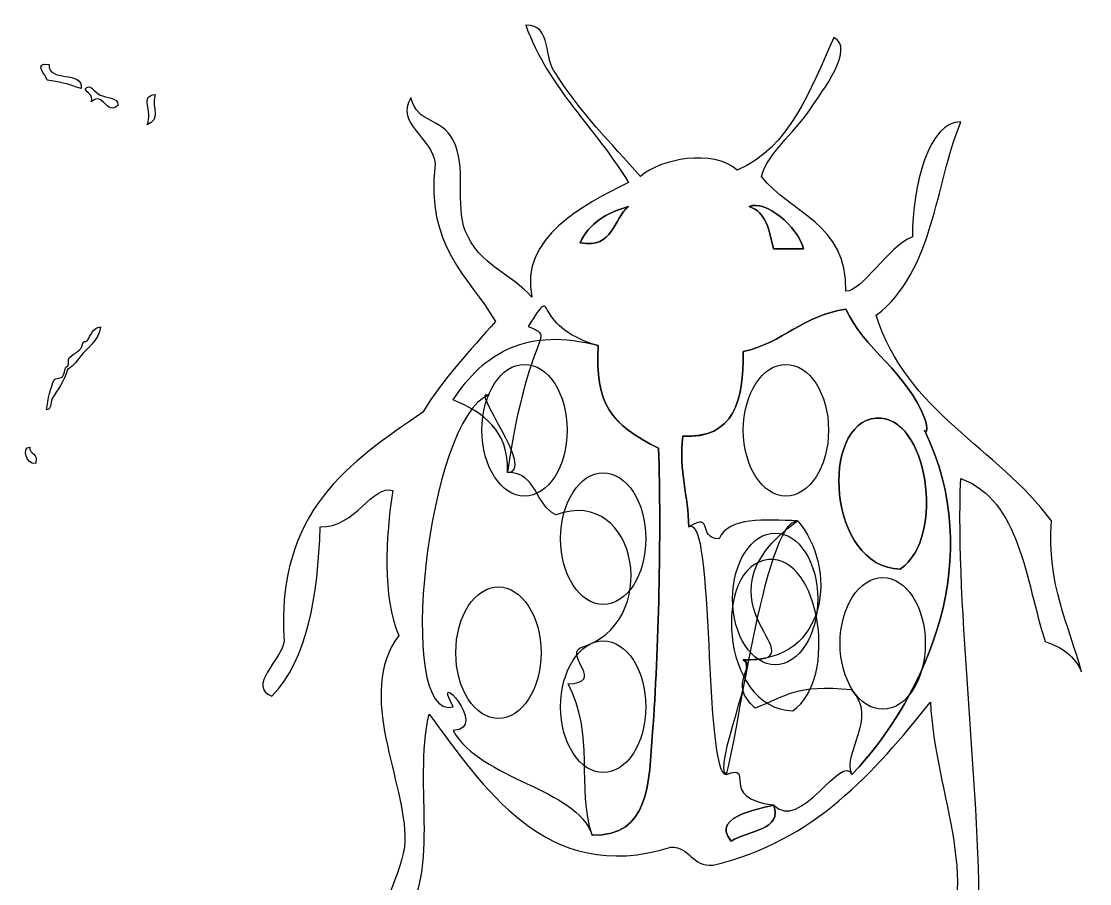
# Model space of a CAD drawing. Header units: centimetres. Extents: x -64 to 65, y -66 to 66.
# Drawn here: x 5.874 to 10.193, y -58.642 to -55.157 of the extents above; entities that cross this region are included whole.
import ezdxf

# ---------------------------------------------------------------- set-up
doc = ezdxf.new("R2010")
doc.units = ezdxf.units.CM
doc.header["$MEASUREMENT"] = 0
doc.layers.add('Layer 1', color=7, linetype='Continuous')

msp = doc.modelspace()

# ---------------------------------------------------------------- linework, layer by layer
at = {"layer": 'Layer 1'}
for centre in [(7.90808, -56.80917), (8.96472, -56.80917), (8.22613, -57.24768), (8.92127, -57.49108), (7.80224, -57.70864), (9.35596, -57.67131), (8.22613, -57.92719)]:
    msp.add_ellipse(centre, major_axis=(0, 0.26617), ratio=0.6472179, dxfattribs=at)
for points, knots in [([(12.52093, -50.84686), (12.78377, -50.41525), (13.37508, -50.81746), (13.7836, -50.51949), (13.7836, -50.51949), (13.94994, -50.58704), (14.11594, -50.85146), (13.97066, -51.0807), (13.97066, -51.0807), (14.36597, -51.27768), (14.75057, -51.48549), (14.95271, -51.87569), (14.95271, -51.87569), (14.95737, -52.06741), (14.96192, -52.25902), (14.90593, -52.39009), (14.90593, -52.39009), (15.78416, -53.12796), (15.6973, -54.9216), (14.39155, -55.10247), (14.39155, -55.10247), (14.20407, -55.12845), (13.99396, -55.00217), (13.78356, -55.00894), (13.78356, -55.00894), (13.32006, -55.02386), (12.67638, -55.49781), (12.38061, -55.00894), (12.38061, -55.00894), (12.33963, -54.74973), (12.63289, -54.82476), (12.70798, -54.68162), (12.70798, -54.68162), (12.69449, -54.508), (12.65512, -54.36031), (12.52092, -54.30747), (12.52092, -54.30747), (11.96146, -54.59862), (11.79496, -55.50233), (10.93093, -55.3363), (10.93093, -55.3363), (10.9767, -55.11905), (10.87031, -55.05399), (10.8374, -54.91543), (10.8374, -54.91543), (10.98401, -54.82822), (11.18612, -54.7965), (11.30502, -54.68162), (11.30502, -54.68162), (11.2847, -54.26308), (11.53457, -54.01654), (11.49208, -53.69954), (11.49208, -53.69954), (11.44443, -53.34383), (11.02184, -53.16648), (11.02446, -52.76421), (11.02446, -52.76421), (10.44574, -52.57744), (10.40324, -52.2995), (10.13588, -51.78216), (10.13588, -51.78216), (10.04489, -51.60605), (9.87905, -51.48321), (9.85532, -51.36126), (9.85532, -51.36126), (9.63318, -50.22046), (11.2053, -50.82381), (12.24035, -50.51951), (12.24035, -50.51951), (12.3394, -50.62307), (12.52926, -50.63591), (12.52093, -50.84686)], [0, 0, 0, 0, 0.0526316, 0.0526316, 0.0526316, 0.0526316, 0.1052632, 0.1052632, 0.1052632, 0.1052632, 0.1578947, 0.1578947, 0.1578947, 0.1578947, 0.2105263, 0.2105263, 0.2105263, 0.2105263, 0.2631579, 0.2631579, 0.2631579, 0.2631579, 0.3157895, 0.3157895, 0.3157895, 0.3157895, 0.3684211, 0.3684211, 0.3684211, 0.3684211, 0.4210526, 0.4210526, 0.4210526, 0.4210526, 0.4736842, 0.4736842, 0.4736842, 0.4736842, 0.5263158, 0.5263158, 0.5263158, 0.5263158, 0.5789474, 0.5789474, 0.5789474, 0.5789474, 0.6315789, 0.6315789, 0.6315789, 0.6315789, 0.6842105, 0.6842105, 0.6842105, 0.6842105, 0.7368421, 0.7368421, 0.7368421, 0.7368421, 0.7894737, 0.7894737, 0.7894737, 0.7894737, 0.8421053, 0.8421053, 0.8421053, 0.8421053, 0.8947368, 0.8947368, 0.8947368, 0.8947368, 1, 1, 1, 1]), ([(7.91266, -55.17235), (8.02196, -55.16894), (7.98288, -55.31385), (8.03482, -55.36774), (8.03482, -55.36774), (8.13216, -55.52284), (8.2576, -55.64987), (8.37682, -55.78303), (8.37682, -55.78303), (8.45702, -55.71233), (8.67045, -55.67098), (8.76764, -55.75858), (8.76764, -55.75858), (8.98224, -55.66378), (9.06281, -55.43497), (9.15851, -55.22116), (9.15851, -55.22116), (9.24503, -55.26349), (9.11329, -55.4374), (9.06075, -55.51434), (9.06075, -55.51434), (8.99357, -55.61277), (8.89208, -55.68828), (8.86536, -55.783), (8.86536, -55.783), (8.98278, -55.93429), (9.21366, -55.97212), (9.20736, -56.24711), (9.20736, -56.24711), (9.27372, -56.24767), (9.37315, -56.0714), (9.47607, -56.02727), (9.47607, -56.02727), (9.47525, -55.82261), (9.54312, -55.55732), (9.67146, -55.56314), (9.67146, -55.56314), (9.56494, -55.82725), (9.56407, -56.16295), (9.32946, -56.34485), (9.32946, -56.34485), (9.45164, -56.73564), (9.81944, -56.88087), (10.03788, -57.17538), (10.03788, -57.17538), (10.02015, -57.43737), (10.10837, -57.5935), (10.15999, -57.78612), (10.15999, -57.78612), (10.13343, -57.7231), (10.0804, -57.68656), (10.01341, -57.66394), (10.01341, -57.66394), (9.93097, -57.41259), (9.91514, -57.09453), (9.67144, -57.00439), (9.67144, -57.00439), (9.64882, -57.54282), (9.75711, -58.27759), (9.74476, -58.86092), (9.74476, -58.86092), (9.70057, -58.9063), (9.62138, -58.91669), (9.54934, -58.93421), (9.54934, -58.93421), (9.78659, -58.69937), (9.56283, -58.27254), (9.54934, -57.90826), (9.54934, -57.90826), (9.32029, -58.19224), (9.08394, -58.46889), (8.66992, -58.56781), (8.66992, -58.56781), (8.58237, -58.57395), (8.58044, -58.49449), (8.49895, -58.49455), (8.49895, -58.49455), (7.99214, -58.65513), (7.73573, -58.24163), (7.52182, -57.95713), (7.52182, -57.95713), (7.45491, -58.2555), (7.57881, -58.61139), (7.39966, -58.81208), (7.39966, -58.81208), (7.41815, -58.89947), (7.4562, -58.96726), (7.54627, -58.98308), (7.54627, -58.98308), (7.45785, -59.05589), (7.35053, -58.95789), (7.32643, -58.88532), (7.32643, -58.88532), (7.29275, -58.78396), (7.42054, -58.59804), (7.42409, -58.47011), (7.42409, -58.47011), (7.43076, -58.23254), (7.22134, -57.87633), (7.39964, -57.63956), (7.39964, -57.63956), (7.33289, -57.48279), (7.34593, -57.24221), (7.37525, -57.0533), (7.37525, -57.0533), (7.29582, -57.02351), (7.22076, -57.20763), (7.08209, -57.19985), (7.08209, -57.19985), (7.07177, -57.48266), (7.03142, -57.73545), (6.88667, -57.88382), (6.88667, -57.88382), (6.78417, -57.84691), (6.92427, -57.73769), (6.93557, -57.66395), (6.93557, -57.66395), (6.90186, -57.13359), (7.2038, -56.93875), (7.49736, -56.73574), (7.49736, -56.73574), (7.58041, -56.59887), (7.68802, -56.48666), (7.79052, -56.36932), (7.79052, -56.36932), (7.68141, -56.18525), (7.50702, -56.0665), (7.54626, -55.73419), (7.54626, -55.73419), (7.53922, -55.62627), (7.38058, -55.57041), (7.44855, -55.46548), (7.44855, -55.46548), (7.47593, -55.57324), (7.57079, -55.54229), (7.61955, -55.63648), (7.61955, -55.63648), (7.67511, -55.7438), (7.6273, -55.89773), (7.66839, -56.00293), (7.66839, -56.00293), (7.72311, -56.14276), (7.85773, -56.17729), (7.93715, -56.27159), (7.93715, -56.27159), (7.88781, -56.02727), (8.14609, -55.90006), (8.32797, -55.80748), (8.32797, -55.80748), (8.19589, -55.58941), (8.00642, -55.4287), (7.91266, -55.17235)], [0, 0, 0, 0, 0.025641, 0.025641, 0.025641, 0.025641, 0.0512821, 0.0512821, 0.0512821, 0.0512821, 0.0769231, 0.0769231, 0.0769231, 0.0769231, 0.1025641, 0.1025641, 0.1025641, 0.1025641, 0.1282051, 0.1282051, 0.1282051, 0.1282051, 0.1538462, 0.1538462, 0.1538462, 0.1538462, 0.1794872, 0.1794872, 0.1794872, 0.1794872, 0.2051282, 0.2051282, 0.2051282, 0.2051282, 0.2307692, 0.2307692, 0.2307692, 0.2307692, 0.2564103, 0.2564103, 0.2564103, 0.2564103, 0.2820513, 0.2820513, 0.2820513, 0.2820513, 0.3076923, 0.3076923, 0.3076923, 0.3076923, 0.3333333, 0.3333333, 0.3333333, 0.3333333, 0.3589744, 0.3589744, 0.3589744, 0.3589744, 0.3846154, 0.3846154, 0.3846154, 0.3846154, 0.4102564, 0.4102564, 0.4102564, 0.4102564, 0.4358974, 0.4358974, 0.4358974, 0.4358974, 0.4615385, 0.4615385, 0.4615385, 0.4615385, 0.4871795, 0.4871795, 0.4871795, 0.4871795, 0.5128205, 0.5128205, 0.5128205, 0.5128205, 0.5384615, 0.5384615, 0.5384615, 0.5384615, 0.5641026, 0.5641026, 0.5641026, 0.5641026, 0.5897436, 0.5897436, 0.5897436, 0.5897436, 0.6153846, 0.6153846, 0.6153846, 0.6153846, 0.6410256, 0.6410256, 0.6410256, 0.6410256, 0.6666667, 0.6666667, 0.6666667, 0.6666667, 0.6923077, 0.6923077, 0.6923077, 0.6923077, 0.7179487, 0.7179487, 0.7179487, 0.7179487, 0.7435897, 0.7435897, 0.7435897, 0.7435897, 0.7692308, 0.7692308, 0.7692308, 0.7692308, 0.7948718, 0.7948718, 0.7948718, 0.7948718, 0.8205128, 0.8205128, 0.8205128, 0.8205128, 0.8461538, 0.8461538, 0.8461538, 0.8461538, 0.8717949, 0.8717949, 0.8717949, 0.8717949, 0.8974359, 0.8974359, 0.8974359, 0.8974359, 0.9230769, 0.9230769, 0.9230769, 0.9230769, 0.9487179, 0.9487179, 0.9487179, 0.9487179, 1, 1, 1, 1]), ([(5.98556, -55.33152), (5.91717, -55.31996), (5.97529, -55.37507), (5.97725, -55.39396), (5.97725, -55.39396), (6.06144, -55.40632), (6.05906, -55.41198), (6.11565, -55.42817), (6.11565, -55.42817), (6.12643, -55.35446), (5.97794, -55.4028), (5.98556, -55.33152)], [0, 0, 0, 0, 0.25, 0.25, 0.25, 0.25, 0.5, 0.5, 0.5, 0.5, 1, 1, 1, 1]), ([(6.13122, -55.43026), (6.13924, -55.44743), (6.16493, -55.45116), (6.1562, -55.48122), (6.1562, -55.48122), (6.20541, -55.43759), (6.21621, -55.53938), (6.26542, -55.49572), (6.26542, -55.49572), (6.26362, -55.46183), (6.21618, -55.46646), (6.19157, -55.45418), (6.19157, -55.45418), (6.16596, -55.44135), (6.15201, -55.40433), (6.13122, -55.43026)], [0, 0, 0, 0, 0.2, 0.2, 0.2, 0.2, 0.4, 0.4, 0.4, 0.4, 0.6, 0.6, 0.6, 0.6, 1, 1, 1, 1]), ([(6.41416, -55.45196), (6.34931, -55.46008), (6.40778, -55.51562), (6.38196, -55.57473), (6.38196, -55.57473), (6.43808, -55.55215), (6.40019, -55.51305), (6.41416, -55.45196)], [0, 0, 0, 0, 0.3333333, 0.3333333, 0.3333333, 0.3333333, 1, 1, 1, 1]), ([(8.91418, -56.07619), (8.95493, -56.07619), (8.99562, -56.07619), (9.03634, -56.07619), (9.03634, -56.07619), (9.01314, -55.98464), (8.87883, -55.87632), (8.8165, -55.90519), (8.8165, -55.90519), (8.88458, -55.92662), (8.89754, -56.0033), (8.91418, -56.07619)], [0, 0, 0, 0, 0.25, 0.25, 0.25, 0.25, 0.5, 0.5, 0.5, 0.5, 1, 1, 1, 1]), ([(8.13252, -56.05174), (8.27066, -56.07587), (8.2642, -55.95541), (8.32794, -55.90519), (8.32794, -55.90519), (8.23931, -55.93054), (8.16771, -55.97295), (8.13252, -56.05174)], [0, 0, 0, 0, 0.3333333, 0.3333333, 0.3333333, 0.3333333, 1, 1, 1, 1]), ([(9.52489, -56.80898), (9.53428, -56.82835), (9.54029, -56.80289), (9.52489, -56.76014), (9.52489, -56.76014), (9.46195, -56.58546), (9.27327, -56.47198), (9.20734, -56.32043), (9.20734, -56.32043), (9.0347, -56.34321), (8.95257, -56.45656), (8.79202, -56.49143), (8.79202, -56.49143), (8.79527, -56.69008), (8.75405, -56.84428), (8.54781, -56.83343), (8.54781, -56.83343), (8.53159, -56.97993), (8.56996, -57.07182), (8.57223, -57.19985), (8.57223, -57.19985), (8.67751, -57.13831), (8.6025, -57.24594), (8.69436, -57.24875), (8.69436, -57.24875), (8.73344, -57.1575), (8.87827, -57.17207), (9.01191, -57.17543), (9.01191, -57.17543), (8.54384, -57.51389), (9.14047, -57.74878), (8.79201, -57.73727), (8.79201, -57.73727), (8.85247, -57.75825), (8.72277, -57.83429), (8.84091, -57.93272), (8.84091, -57.93272), (8.96452, -57.88533), (9.00297, -57.83562), (9.23173, -57.8594), (9.23173, -57.8594), (9.33947, -57.9769), (9.19236, -58.10769), (9.23173, -58.2014), (9.23173, -58.2014), (9.54278, -57.86956), (9.77384, -57.32105), (9.52489, -56.80898)], [0, 0, 0, 0, 0.0769231, 0.0769231, 0.0769231, 0.0769231, 0.1538462, 0.1538462, 0.1538462, 0.1538462, 0.2307692, 0.2307692, 0.2307692, 0.2307692, 0.3076923, 0.3076923, 0.3076923, 0.3076923, 0.3846154, 0.3846154, 0.3846154, 0.3846154, 0.4615385, 0.4615385, 0.4615385, 0.4615385, 0.5384615, 0.5384615, 0.5384615, 0.5384615, 0.6153846, 0.6153846, 0.6153846, 0.6153846, 0.6923077, 0.6923077, 0.6923077, 0.6923077, 0.7692308, 0.7692308, 0.7692308, 0.7692308, 0.8461538, 0.8461538, 0.8461538, 0.8461538, 1, 1, 1, 1]), ([(6.19405, -56.39128), (6.16204, -56.39316), (6.15407, -56.42859), (6.13896, -56.44748), (6.13896, -56.44748), (6.13277, -56.45529), (6.12465, -56.44322), (6.12131, -56.461), (6.12131, -56.461), (6.11591, -56.48992), (6.08707, -56.4959), (6.06622, -56.5172), (6.06622, -56.5172), (6.0613, -56.52217), (6.06781, -56.54488), (6.06207, -56.54842), (6.06207, -56.54842), (6.04186, -56.56091), (6.05458, -56.57099), (6.04027, -56.59313), (6.04027, -56.59313), (6.03654, -56.59879), (6.00921, -56.60022), (6.00699, -56.60461), (6.00699, -56.60461), (5.99088, -56.63578), (5.98146, -56.68391), (5.97476, -56.72738), (5.97476, -56.72738), (5.99339, -56.72727), (5.99175, -56.70066), (5.99659, -56.68264), (5.99659, -56.68264), (6.02104, -56.64742), (6.0453, -56.61197), (6.05998, -56.56408), (6.05998, -56.56408), (6.08038, -56.55273), (6.09252, -56.53707), (6.11507, -56.50786), (6.11507, -56.50786), (6.13537, -56.4815), (6.18583, -56.45031), (6.19405, -56.39128)], [0, 0, 0, 0, 0.0833333, 0.0833333, 0.0833333, 0.0833333, 0.1666667, 0.1666667, 0.1666667, 0.1666667, 0.25, 0.25, 0.25, 0.25, 0.3333333, 0.3333333, 0.3333333, 0.3333333, 0.4166667, 0.4166667, 0.4166667, 0.4166667, 0.5, 0.5, 0.5, 0.5, 0.5833333, 0.5833333, 0.5833333, 0.5833333, 0.6666667, 0.6666667, 0.6666667, 0.6666667, 0.75, 0.75, 0.75, 0.75, 0.8333333, 0.8333333, 0.8333333, 0.8333333, 1, 1, 1, 1]), ([(7.61952, -56.68687), (7.7393, -56.73807), (7.84338, -56.80503), (7.83936, -56.97998), (7.83936, -56.97998), (7.96131, -56.98022), (7.94937, -57.11426), (8.03481, -57.15095), (8.03481, -57.15095), (8.37173, -57.03056), (8.46201, -57.59876), (8.13252, -57.6884), (8.13252, -57.6884), (8.07407, -57.73118), (8.23565, -57.8276), (8.08365, -57.83498), (8.08365, -57.83498), (8.19358, -58.03482), (8.11789, -58.25519), (8.18133, -58.44566), (8.18133, -58.44566), (8.41432, -58.45336), (8.41091, -58.23156), (8.42562, -58.03037), (8.42562, -58.03037), (8.4498, -57.6994), (8.46144, -57.23524), (8.45001, -56.88229), (8.45001, -56.88229), (8.25364, -56.78439), (8.19294, -56.70325), (8.2058, -56.467), (8.2058, -56.467), (7.92276, -56.38988), (7.7402, -56.49629), (7.61952, -56.68687)], [0, 0, 0, 0, 0.1, 0.1, 0.1, 0.1, 0.2, 0.2, 0.2, 0.2, 0.3, 0.3, 0.3, 0.3, 0.4, 0.4, 0.4, 0.4, 0.5, 0.5, 0.5, 0.5, 0.6, 0.6, 0.6, 0.6, 0.7, 0.7, 0.7, 0.7, 0.8, 0.8, 0.8, 0.8, 1, 1, 1, 1]), ([(9.42724, -57.37085), (9.13093, -57.36418), (9.10117, -56.77948), (9.32948, -56.76017), (9.32948, -56.76017), (9.53574, -56.74265), (9.61467, -57.242), (9.42724, -57.37085)], [0, 0, 0, 0, 0.3333333, 0.3333333, 0.3333333, 0.3333333, 1, 1, 1, 1]), ([(5.90725, -56.87716), (5.87354, -56.87766), (5.89405, -56.95063), (5.93019, -56.94373), (5.93019, -56.94373), (5.94717, -56.90264), (5.9033, -56.9082), (5.90725, -56.87716)], [0, 0, 0, 0, 0.3333333, 0.3333333, 0.3333333, 0.3333333, 1, 1, 1, 1]), ([(8.99253, -57.94306), (8.69622, -57.93639), (8.66646, -57.35169), (8.89477, -57.33238), (8.89477, -57.33238), (9.10106, -57.31486), (9.17996, -57.81421), (8.99253, -57.94306)], [0, 0, 0, 0, 0.3333333, 0.3333333, 0.3333333, 0.3333333, 1, 1, 1, 1]), ([(8.74318, -58.47011), (8.81462, -58.42667), (8.95419, -58.42545), (8.91418, -58.32353), (8.91418, -58.32353), (8.90042, -58.33393), (8.651, -58.36285), (8.74318, -58.47011)], [0, 0, 0, 0, 0.3333333, 0.3333333, 0.3333333, 0.3333333, 1, 1, 1, 1])]:
    msp.add_open_spline(points, degree=3, knots=knots, dxfattribs=at)
at = {"layer": 'Layer 1', "color": 7}
for points, knots in [([(8.81653, -55.90519), (8.87884, -55.87632), (9.01317, -55.98464), (9.03637, -56.07619), (9.03637, -56.07619), (8.99565, -56.07619), (8.95496, -56.07619), (8.91421, -56.07619), (8.91421, -56.07619), (8.89754, -56.0033), (8.88458, -55.92662), (8.81653, -55.90519)], [0, 0, 0, 0, 0.25, 0.25, 0.25, 0.25, 0.5, 0.5, 0.5, 0.5, 1, 1, 1, 1]), ([(8.32795, -55.90519), (8.26421, -55.95541), (8.27067, -56.07587), (8.13253, -56.05174), (8.13253, -56.05174), (8.16771, -55.97295), (8.23931, -55.93054), (8.32795, -55.90519)], [0, 0, 0, 0, 0.3333333, 0.3333333, 0.3333333, 0.3333333, 1, 1, 1, 1]), ([(8.20584, -56.467), (8.19301, -56.70327), (8.2537, -56.78439), (8.45005, -56.88229), (8.45005, -56.88229), (8.46151, -57.23524), (8.44984, -57.6994), (8.42566, -58.03037), (8.42566, -58.03037), (8.41092, -58.23156), (8.41434, -58.45336), (8.18137, -58.44566), (8.18137, -58.44566), (8.11792, -58.25519), (7.72949, -58.22362), (7.61955, -58.02381), (7.61955, -58.02381), (7.77155, -58.01643), (7.52404, -57.75269), (7.61955, -57.92724), (7.61955, -57.92724), (7.38015, -57.99235), (7.51549, -56.75601), (7.76497, -56.6669), (7.76497, -56.6669), (7.67954, -56.6302), (7.96134, -56.98025), (7.8394, -56.98001), (7.8394, -56.98001), (7.9228, -56.38991), (8.0426, -56.44111), (7.9228, -56.38991), (7.9228, -56.38991), (8.04344, -56.1993), (7.92276, -56.38988), (8.20584, -56.467)], [0, 0, 0, 0, 0.1, 0.1, 0.1, 0.1, 0.2, 0.2, 0.2, 0.2, 0.3, 0.3, 0.3, 0.3, 0.4, 0.4, 0.4, 0.4, 0.5, 0.5, 0.5, 0.5, 0.6, 0.6, 0.6, 0.6, 0.7, 0.7, 0.7, 0.7, 0.8, 0.8, 0.8, 0.8, 1, 1, 1, 1]), ([(9.23174, -58.20135), (9.19237, -58.10763), (9.02193, -58.44104), (8.91419, -58.32351), (8.91419, -58.32351), (8.68543, -58.29975), (8.84638, -58.15396), (8.72279, -58.20135), (8.72279, -58.20135), (8.66678, -58.17592), (8.85249, -57.75823), (8.79203, -57.73724), (8.79203, -57.73724), (9.14049, -57.74875), (9.17367, -57.36111), (9.01193, -57.1754), (9.01193, -57.1754), (8.87829, -57.17204), (8.76187, -58.11009), (8.72279, -58.20135), (8.72279, -58.20135), (8.6309, -58.19857), (8.67752, -57.13828), (8.57224, -57.19982), (8.57224, -57.19982), (8.56996, -57.07179), (8.5316, -56.9799), (8.54782, -56.8334), (8.54782, -56.8334), (8.75409, -56.84425), (8.79531, -56.69005), (8.79203, -56.4914), (8.79203, -56.4914), (8.95258, -56.45653), (9.03471, -56.34318), (9.20735, -56.3204), (9.20735, -56.3204), (9.27328, -56.47198), (9.46196, -56.58546), (9.5249, -56.76011), (9.5249, -56.76011), (9.5403, -56.80284), (9.53429, -56.82832), (9.5249, -56.80895), (9.5249, -56.80895), (9.77384, -57.32105), (9.54278, -57.86956), (9.23174, -58.20135)], [0, 0, 0, 0, 0.0769231, 0.0769231, 0.0769231, 0.0769231, 0.1538462, 0.1538462, 0.1538462, 0.1538462, 0.2307692, 0.2307692, 0.2307692, 0.2307692, 0.3076923, 0.3076923, 0.3076923, 0.3076923, 0.3846154, 0.3846154, 0.3846154, 0.3846154, 0.4615385, 0.4615385, 0.4615385, 0.4615385, 0.5384615, 0.5384615, 0.5384615, 0.5384615, 0.6153846, 0.6153846, 0.6153846, 0.6153846, 0.6923077, 0.6923077, 0.6923077, 0.6923077, 0.7692308, 0.7692308, 0.7692308, 0.7692308, 0.8461538, 0.8461538, 0.8461538, 0.8461538, 1, 1, 1, 1]), ([(9.32945, -56.76016), (9.10114, -56.77947), (9.13091, -57.36418), (9.42721, -57.37084), (9.42721, -57.37084), (9.61467, -57.242), (9.53574, -56.74265), (9.32945, -56.76016)], [0, 0, 0, 0, 0.3333333, 0.3333333, 0.3333333, 0.3333333, 1, 1, 1, 1]), ([(8.91418, -58.32353), (8.95419, -58.42545), (8.81462, -58.42666), (8.74318, -58.47011), (8.74318, -58.47011), (8.651, -58.36285), (8.90042, -58.33393), (8.91418, -58.32353)], [0, 0, 0, 0, 0.3333333, 0.3333333, 0.3333333, 0.3333333, 1, 1, 1, 1])]:
    msp.add_open_spline(points, degree=3, knots=knots, dxfattribs=at)

doc.saveas('drawing.dxf')
